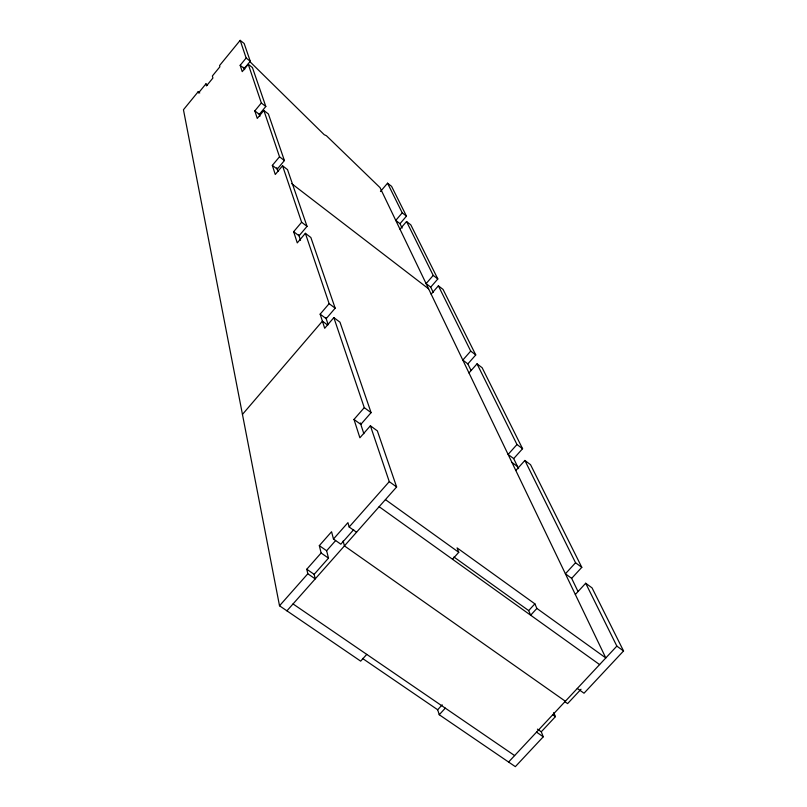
<?xml version="1.0" encoding="UTF-8"?>
<svg xmlns="http://www.w3.org/2000/svg" width="807" height="807" viewBox="0 0 807 807"><rect width="100%" height="100%" fill="white"/><g stroke="black" fill="none" stroke-linecap="round" stroke-linejoin="round"><path stroke-width="1.21" d="M199.763 92.976L198.159 91.746L183.451 109.742L279.515 605.785L360.668 661.145L366.761 654.386M240.173 40.35L246.145 58.023L240.173 65.296L244.299 68.534L250.271 61.261L244.158 43.497L240.173 40.35L219.544 65.579L219.887 66.799L212.372 75.989L212.907 78.037L206.451 85.925L205.936 83.857L198.451 93.017L198.159 91.746M248.263 64.298L261.337 102.993L254.83 110.882L259.309 114.362L265.816 106.494L252.44 67.566L248.263 64.298L242.221 71.652L240.173 65.296M263.859 110.448L279.515 156.78L272.342 165.374L277.245 169.147L284.407 160.563L268.388 113.979L263.859 110.448L257.251 118.427L254.83 110.882M282.551 165.778L301.626 222.248L293.657 231.7L299.064 235.795L307.033 226.364L287.514 169.601L282.551 165.778L275.268 174.483L272.342 165.374M305.369 233.314L329.135 303.654L320.157 314.145L326.189 318.654L335.167 308.183L310.856 237.49L305.369 233.314L297.258 242.907L293.657 231.7M380.44 191.531L387.542 183.189L391.597 186.367L406.466 216.145L400 223.69L402.128 228.088M387.542 183.189L402.229 212.846L395.763 220.402L400 223.69M399.979 229.178L406.536 221.522L410.813 224.86L437.828 278.96L430.716 287.151L433.278 292.437M242.453 414.405L322.407 321.146L327.622 325.029M333.846 317.615L364.27 407.646L353.991 419.428L360.81 424.411L371.089 412.649L339.989 322.205L333.846 317.615L324.696 328.278L320.157 314.145M406.536 221.522L433.218 275.409L426.106 283.61L430.716 287.151M431.17 294.141L438.383 285.829L443.053 289.42L475.757 354.939L467.858 363.907L470.985 370.363M286.929 610.838L396.63 486.964L377.353 430.877L370.393 425.783L359.892 437.787L353.991 419.428M438.383 285.829L470.713 351.095L462.815 360.073L467.858 363.907M468.988 372.945L477.028 363.836L482.142 367.73L522.573 448.712L513.696 458.598L518.548 468.635M321.125 552.997L306.781 569.238L307.81 573.767L315.214 578.891L314.155 574.342L328.489 558.141L321.125 552.997L319.32 545.633L331.566 531.742L333.473 539.015L340.836 544.19L353.688 529.674M333.473 539.015L347.938 522.643L349.159 527.001L356.543 532.227M328.489 558.141L326.633 550.747L335.611 540.589M279.515 605.785L307.81 573.767M349.159 527.001L389.267 481.638L370.393 425.783M477.028 363.836L516.984 444.526L508.107 454.432L513.696 458.598M515.834 470.521L524.883 460.454L530.552 464.701L581.797 567.331L571.659 578.367L578.004 591.47M452.515 559.251L458.769 552.311L457.085 547.892L534.88 603.848L536.887 608.428L605.795 657.947L380.026 187.617L326.452 135.758L324.212 134.698L249.978 61.725M537.442 729.125L541.275 731.788L543.262 736.801L515.34 766.65L439.24 714.74L437.676 709.757L442.206 704.824M536.887 608.428L530.653 615.216L528.676 610.596L534.88 603.848M524.883 460.454L575.552 562.751L565.404 573.797L571.659 578.367M439.24 714.74L445.303 708.132M575.341 594.487L585.7 583.249L592.066 587.899L623.549 650.967L584.026 693.213L577.308 688.462M508.592 762.04L616.851 646.114L585.7 583.249M541.275 731.788L555.428 716.646L553.743 712.561M581.02 689.259L567.603 703.613L564.729 701.596M293.042 603.939L514.624 755.574M362.514 658.431L437.676 709.757M306.781 569.238L314.155 574.342M536.524 732.131L543.262 736.801M319.32 545.633L326.633 550.747M552.553 714.639L555.428 716.646M565.364 701.253L344.438 545.895L343.126 541.053M453.927 557.012L528.676 610.596M379.149 506.705L599.601 664.585M385.433 499.614L458.769 552.311M389.267 481.638L396.63 486.964M616.851 646.114L623.549 650.967M364.27 407.646L371.089 412.649M575.552 562.751L581.797 567.331M511.931 462.401L517.569 466.607M329.135 303.654L335.167 308.183M516.984 444.526L522.573 448.712M301.626 222.248L307.033 226.364M470.713 351.095L475.757 354.939M291.72 183.673L428.618 288.845M279.515 156.78L284.407 160.563M433.218 275.409L437.828 278.96M205.936 83.857L207.54 85.098M261.337 102.993L265.816 106.494M402.229 212.846L406.466 216.145M246.145 58.023L250.271 61.261M243.885 67.263L244.672 69.654M259.158 113.898L259.935 116.289M276.771 167.715L277.991 171.437M298.731 234.797L300.537 240.304M325.806 317.484L328.156 324.666M360.325 422.929L363.856 433.712"/></g></svg>
